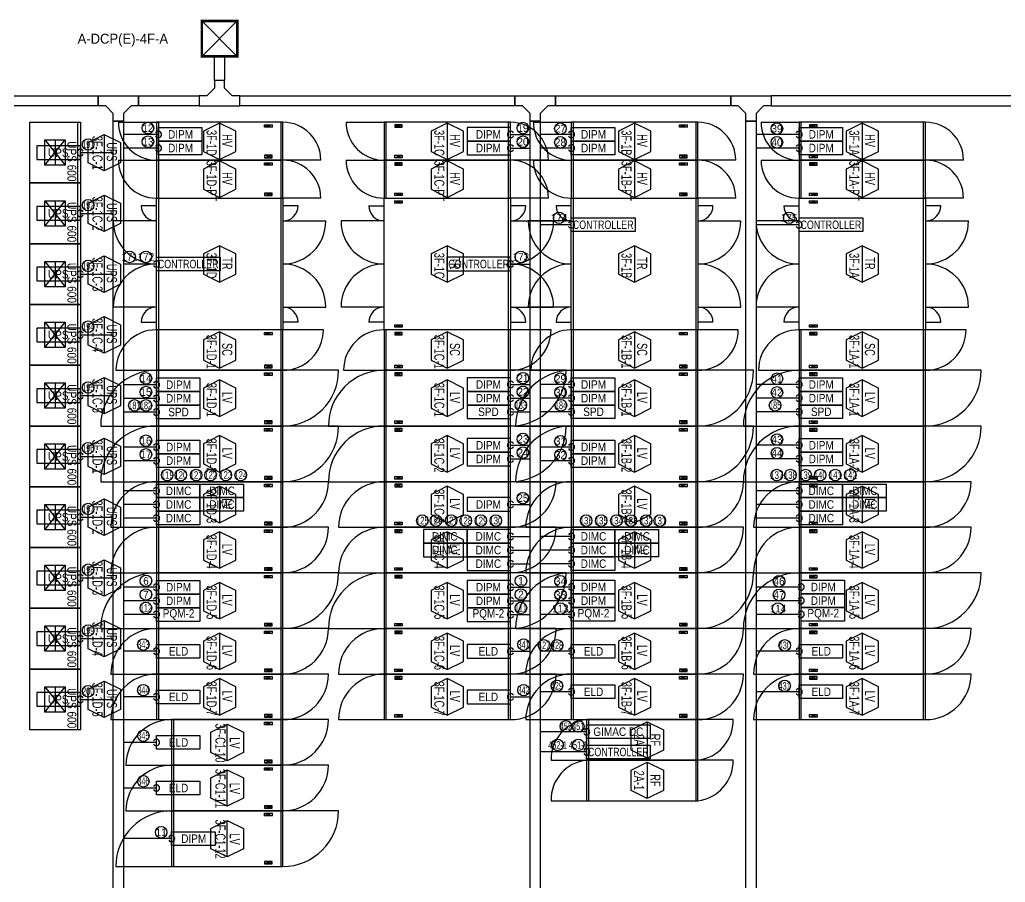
# Model space of a CAD drawing. Header units: millimetres. Extents: x 89450 to 753248, y -530175 to 1209785.
# Drawn here: x 289950 to 309426, y 401538 to 418575 of the extents above; entities that cross this region are included whole.
import ezdxf
from ezdxf.enums import TextEntityAlignment as Align

# ---------------------------------------------------------------- set-up
doc = ezdxf.new("R2010")
doc.units = ezdxf.units.MM
doc.header["$LTSCALE"] = 150
for name, color, linetype in [('------00 Switch Gear', 3, 'Continuous'), ('------00 Switch Gear_Number', 1, 'Continuous'), ('-----29 Indicator', 1, 'Continuous'), ('-----99 EPMS CABLE DUCT', 4, 'Continuous'), ('-----99 EPMS CONDUIT', 4, 'Continuous'), ('-----99 EPMS DEVICE', 3, 'Continuous'), ('-----99 EPMS PNL', 6, 'Continuous')]:
    doc.layers.add(name, color=color, linetype=linetype)
doc.layers.add('NOPLOT', color=191, linetype='Continuous', plot=False)
doc.styles.add('ELEC', font='')
doc.styles.get('ELEC').set_extended_font_data('Dotum')

# ---------------------------------------------------------------- blocks, each defined once
blk = doc.blocks.new('UPS 600kV')
at = {"layer": '------00 Switch Gear', "color": 161}
blk.add_line((800, 850), (-402, 850), dxfattribs=at)
blk.add_lwpolyline([(798, -100), (-402, -100), (-402, 900), (798, 900)], close=True, dxfattribs=at)
at = {"layer": 'NOPLOT', "color": 161}
for p, q in [((-52, 199), (448, 601)), ((448, 199), (-52, 601)), ((-52, 400), (448, 400))]:
    blk.add_line(p, q, dxfattribs=at)
blk.add_lwpolyline([(448, 601), (448, 199), (-52, 199), (-52, 601)], close=True, dxfattribs=at)
at = {"layer": 'NOPLOT', "color": 161, "style": 'ELEC', "width": 0.85}
blk.add_text('UPS 600', height=178.2, dxfattribs=at).set_placement((-26, 731), align=Align.MIDDLE_LEFT)
blk = doc.blocks.new('750X2500')
at = {"layer": '------00 Switch Gear', "color": 161}
for p, q in [((-3250, 750), (-2458, 750)), ((-2460, 750), (-2460, 0)), ((-210, 700), (-360, 650)), ((-360, 700), (-210, 650)), ((-40, 750), (-40, 0)), ((-210, 50), (-360, 100)), ((-360, 50), (-210, 100)), ((750, 0), (-42, 0))]:
    blk.add_line(p, q, dxfattribs=at)
for points in [[(-2500, 750), (-2500, 0), (0, 0), (0, 750)], [(-360, 700), (-210, 700), (-210, 650), (-360, 650)], [(-360, 50), (-210, 50), (-210, 100), (-360, 100)]]:
    blk.add_lwpolyline(points, close=True, dxfattribs=at)
for centre, start, end in [((-2500, 750), 180, 270), ((0, 0), 0, 90)]:
    blk.add_arc(centre, 750, start, end, dxfattribs=at)
blk = doc.blocks.new('800X2500')
at = {"layer": '------00 Switch Gear', "color": 161}
for p, q in [((-2460, 800), (-2460, 0)), ((800, 800), (-42, 800)), ((-40, 800), (-40, 0)), ((-210, 750), (-360, 700)), ((-360, 750), (-210, 700)), ((-3300, 0), (-2458, 0)), ((-210, 50), (-360, 100)), ((-360, 50), (-210, 100))]:
    blk.add_line(p, q, dxfattribs=at)
for points in [[(-2500, 800), (-2500, 0), (0, 0), (0, 800)], [(-360, 750), (-210, 750), (-210, 700), (-360, 700)], [(-360, 50), (-210, 50), (-210, 100), (-360, 100)]]:
    blk.add_lwpolyline(points, close=True, dxfattribs=at)
for centre, start, end in [((-2500, 0), 90, 180), ((0, 800), 270, 0)]:
    blk.add_arc(centre, 800, start, end, dxfattribs=at)
blk = doc.blocks.new('1100X2500')
at = {"layer": '------00 Switch Gear', "color": 161}
for p, q in [((-2460, 1100), (-2460, 0)), ((-210, 1050), (-360, 1000)), ((-360, 1050), (-210, 1000)), ((1100, 1100), (-42, 1100)), ((-40, 1100), (-40, 0)), ((-3600, 0), (-2458, 0)), ((-210, 50), (-360, 100)), ((-360, 50), (-210, 100))]:
    blk.add_line(p, q, dxfattribs=at)
at = {"layer": '------00 Switch Gear', "color": 161, "elevation": 0}
for points in [[(-2500, 1100), (-2500, 0), (0, 0), (0, 1100)], [(-360, 1050), (-210, 1050), (-210, 1000), (-360, 1000)], [(-360, 50), (-210, 50), (-210, 100), (-360, 100)]]:
    blk.add_lwpolyline(points, close=True, dxfattribs=at)
at = {"layer": '------00 Switch Gear', "color": 161}
for centre, start, end in [((-2500, 0), 90, 180), ((0, 1100), 270, 0)]:
    blk.add_arc(centre, 1100, start, end, dxfattribs=at)
blk = doc.blocks.new('900X2500')
at = {"layer": '------00 Switch Gear', "color": 161}
for p, q in [((-2460, 900), (-2460, 0)), ((-210, 850), (-360, 800)), ((-360, 850), (-210, 800)), ((900, 900), (-42, 900)), ((-40, 900), (-40, 0)), ((-3400, 0), (-2458, 0)), ((-210, 50), (-360, 100)), ((-360, 50), (-210, 100))]:
    blk.add_line(p, q, dxfattribs=at)
at = {"layer": '------00 Switch Gear', "color": 161, "elevation": 0}
for points in [[(-2500, 900), (-2500, 0), (0, 0), (0, 900)], [(-360, 850), (-210, 850), (-210, 800), (-360, 800)], [(-360, 50), (-210, 50), (-210, 100), (-360, 100)]]:
    blk.add_lwpolyline(points, close=True, dxfattribs=at)
at = {"layer": '------00 Switch Gear', "color": 161}
for centre, start, end in [((-2500, 0), 90, 180), ((0, 900), 270, 0)]:
    blk.add_arc(centre, 900, start, end, dxfattribs=at)
blk = doc.blocks.new('1100x2200')
at = {"layer": '------00 Switch Gear', "color": 161}
for p, q in [((-2160, 0), (-2160, 1100)), ((-1990, 1050), (-1840, 1000)), ((-1840, 1050), (-1990, 1000)), ((1100, 1100), (-42, 1100)), ((-40, 0), (-40, 1100)), ((-3300, 0), (-2158, 0)), ((-1990, 50), (-1840, 100)), ((-1840, 50), (-1990, 100))]:
    blk.add_line(p, q, dxfattribs=at)
at = {"layer": '------00 Switch Gear', "color": 161, "elevation": 0}
for points in [[(0, 0), (0, 1100), (-2200, 1100), (-2200, 0)], [(-1840, 1050), (-1990, 1050), (-1990, 1000), (-1840, 1000)], [(-1840, 50), (-1990, 50), (-1990, 100), (-1840, 100)]]:
    blk.add_lwpolyline(points, close=True, dxfattribs=at)
at = {"layer": '------00 Switch Gear', "color": 161}
for centre, start, end in [((-2200, 0), 90, 180), ((0, 1100), 270, 0)]:
    blk.add_arc(centre, 1100, start, end, dxfattribs=at)
blk = doc.blocks.new('900x2200')
at = {"layer": '------00 Switch Gear', "color": 161}
for p, q in [((-2160, 900), (-2160, 0)), ((-210, 850), (-360, 800)), ((-360, 850), (-210, 800)), ((900, 900), (-42, 900)), ((-40, 900), (-40, 0)), ((-3100, 0), (-2158, 0)), ((-210, 50), (-360, 100)), ((-360, 50), (-210, 100))]:
    blk.add_line(p, q, dxfattribs=at)
for points in [[(-2200, 900), (-2200, 0), (0, 0), (0, 900)], [(-360, 850), (-210, 850), (-210, 800), (-360, 800)], [(-360, 50), (-210, 50), (-210, 100), (-360, 100)]]:
    blk.add_lwpolyline(points, close=True, dxfattribs=at)
for centre, start, end in [((-2200, 0), 90, 180), ((0, 900), 270, 0)]:
    blk.add_arc(centre, 900, start, end, dxfattribs=at)
blk = doc.blocks.new('zw$32E')
for p, q in [((100, 0), (0, 0)), ((0, 0), (0, -400)), ((100, -75), (100, 0)), ((175, -150), (100, -75)), ((250, -150), (175, -150)), ((250, -250), (250, -150)), ((100, -325), (175, -250)), ((175, -250), (250, -250)), ((100, -400), (100, -325)), ((0, -400), (100, -400))]:
    blk.add_line(p, q)

msp = doc.modelspace()

# ---------------------------------------------------------------- linework, layer by layer
at = {"layer": '------00 Switch Gear', "color": 161}
for p, q in [((292690, 415050), (292690, 412450)), ((295110, 415050), (295110, 412450)), ((299610, 412450), (299610, 415050)), ((300890, 415050), (300890, 412450)), ((303310, 415050), (303310, 412450)), ((307810, 412450), (307810, 415050)), ((292650, 414900), (292350, 414900)), ((295450, 414900), (295150, 414900)), ((296850, 414900), (297150, 414900)), ((297510, 414950), (297360, 415000)), ((297510, 415000), (297360, 414950)), ((299950, 414900), (299650, 414900)), ((300850, 414900), (300550, 414900)), ((303650, 414900), (303350, 414900)), ((305050, 414900), (305350, 414900)), ((305710, 414950), (305560, 415000)), ((305710, 415000), (305560, 414950)), ((308150, 414900), (307850, 414900)), ((292650, 414600), (291800, 414600)), ((295150, 414600), (296000, 414600)), ((297150, 414600), (296300, 414600)), ((299650, 414600), (300500, 414600)), ((300850, 414600), (300000, 414600)), ((303350, 414600), (304200, 414600)), ((305350, 414600), (304500, 414600)), ((307850, 414600), (308700, 414600)), ((292650, 412900), (291800, 412900)), ((295150, 412900), (296000, 412900)), ((297150, 412900), (296300, 412900)), ((299650, 412900), (300500, 412900)), ((300850, 412900), (300000, 412900)), ((303350, 412900), (304200, 412900)), ((305350, 412900), (304500, 412900)), ((307850, 412900), (308700, 412900)), ((292350, 412600), (292650, 412600)), ((295450, 412600), (295150, 412600)), ((297150, 412600), (296850, 412600)), ((297510, 412500), (297360, 412550)), ((297510, 412550), (297360, 412500)), ((299650, 412600), (299950, 412600)), ((300550, 412600), (300850, 412600)), ((303650, 412600), (303350, 412600)), ((305350, 412600), (305050, 412600)), ((305710, 412500), (305560, 412550)), ((305710, 412550), (305560, 412500)), ((307850, 412600), (308150, 412600)), ((301190, 404750), (301190, 403950)), ((303308, 404750), (303308, 403950)), ((301190, 403950), (301190, 403150)), ((303308, 403950), (303308, 403150))]:
    msp.add_line(p, q, dxfattribs=at)
for points in [[(295150, 415050), (295150, 412450), (292650, 412450), (292650, 415050)], [(297150, 412450), (297150, 415050), (299650, 415050), (299650, 412450)], [(303350, 415050), (303350, 412450), (300850, 412450), (300850, 415050)], [(305350, 412450), (305350, 415050), (307850, 415050), (307850, 412450)], [(297360, 414950), (297360, 415000), (297510, 415000), (297510, 414950)], [(305560, 414950), (305560, 415000), (305710, 415000), (305710, 414950)], [(297360, 412500), (297360, 412550), (297510, 412550), (297510, 412500)], [(305560, 412500), (305560, 412550), (305710, 412550), (305710, 412500)]]:
    msp.add_lwpolyline(points, close=True, dxfattribs=at)
for points in [[(301150, 404750, 0.385743), (300450, 403950), (301150, 403950)], [(303350, 403950, 0.385743), (304050, 404750), (303350, 404750)], [(301150, 403950, 0.385743), (300450, 403150), (301150, 403150)], [(303350, 403150, 0.385743), (304050, 403950), (303350, 403950)]]:
    msp.add_lwpolyline(points, format="xyb", dxfattribs=at)
at = {"layer": '------00 Switch Gear', "color": 161, "elevation": 0}
for points in [[(301150, 404750), (301150, 403950), (303350, 403950), (303350, 404750)], [(301150, 403950), (301150, 403150), (303350, 403150), (303350, 403950)]]:
    msp.add_lwpolyline(points, close=True, dxfattribs=at)
at = {"layer": '------00 Switch Gear', "color": 161}
for centre, radius, start, end in [((292650, 414900), 300, 180, 270), ((295150, 414900), 300, 270, 0), ((297150, 414900), 300, 180, 270), ((299650, 414900), 300, 270, 0), ((300850, 414900), 300, 180, 270), ((303350, 414900), 300, 270, 0), ((305350, 414900), 300, 180, 270), ((307850, 414900), 300, 270, 0), ((292650, 414600), 850, 180, 270), ((295150, 414600), 850, 270, 0), ((297150, 414600), 850, 180, 270), ((299650, 414600), 850, 270, 0), ((300850, 414600), 850, 180, 270), ((303350, 414600), 850, 270, 0), ((305350, 414600), 850, 180, 270), ((307850, 414600), 850, 270, 0), ((292650, 412900), 850, 90, 180), ((295150, 412900), 850, 0, 90), ((297150, 412900), 850, 90, 180), ((299650, 412900), 850, 0, 90), ((300850, 412900), 850, 90, 180), ((303350, 412900), 850, 0, 90), ((305350, 412900), 850, 90, 180), ((307850, 412900), 850, 0, 90), ((292650, 412600), 300, 90, 180), ((295150, 412600), 300, 0, 90), ((297150, 412600), 300, 90, 180), ((299650, 412600), 300, 0, 90), ((300850, 412600), 300, 90, 180), ((303350, 412600), 300, 0, 90), ((305350, 412600), 300, 90, 180), ((307850, 412600), 300, 0, 90)]:
    msp.add_arc(centre, radius, start, end, dxfattribs=at)
at = {"layer": '------00 Switch Gear_Number', "color": 1}
for points in [[(293900, 416535), (293900, 415815), (294220, 415975), (294220, 416375), (293900, 416535), (293580, 416375), (293580, 415975), (293900, 415815)], [(298400, 416535), (298400, 415815), (298720, 415975), (298720, 416375), (298400, 416535), (298080, 416375), (298080, 415975), (298400, 415815)], [(302100, 416535), (302100, 415815), (302420, 415975), (302420, 416375), (302100, 416535), (301780, 416375), (301780, 415975), (302100, 415815)], [(306600, 416535), (306600, 415815), (306920, 415975), (306920, 416375), (306600, 416535), (306280, 416375), (306280, 415975), (306600, 415815)], [(293900, 415785), (293900, 415065), (294220, 415225), (294220, 415625), (293900, 415785), (293580, 415625), (293580, 415225), (293900, 415065)], [(298400, 415785), (298400, 415065), (298720, 415225), (298720, 415625), (298400, 415785), (298080, 415625), (298080, 415225), (298400, 415065)], [(302100, 415785), (302100, 415065), (302420, 415225), (302420, 415625), (302100, 415785), (301780, 415625), (301780, 415225), (302100, 415065)], [(306600, 415785), (306600, 415065), (306920, 415225), (306920, 415625), (306600, 415785), (306280, 415625), (306280, 415225), (306600, 415065)], [(293900, 414110), (293900, 413390), (294220, 413550), (294220, 413950), (293900, 414110), (293580, 413950), (293580, 413550), (293900, 413390)], [(298400, 414110), (298400, 413390), (298720, 413550), (298720, 413950), (298400, 414110), (298080, 413950), (298080, 413550), (298400, 413390)], [(302100, 414110), (302100, 413390), (302420, 413550), (302420, 413950), (302100, 414110), (301780, 413950), (301780, 413550), (302100, 413390)], [(306600, 414110), (306600, 413390), (306920, 413550), (306920, 413950), (306600, 414110), (306280, 413950), (306280, 413550), (306600, 413390)], [(293900, 412410), (293900, 411690), (294220, 411850), (294220, 412250), (293900, 412410), (293580, 412250), (293580, 411850), (293900, 411690)], [(298400, 412410), (298400, 411690), (298720, 411850), (298720, 412250), (298400, 412410), (298080, 412250), (298080, 411850), (298400, 411690)], [(302100, 412410), (302100, 411690), (302420, 411850), (302420, 412250), (302100, 412410), (301780, 412250), (301780, 411850), (302100, 411690)], [(306600, 412410), (306600, 411690), (306920, 411850), (306920, 412250), (306600, 412410), (306280, 412250), (306280, 411850), (306600, 411690)], [(293900, 411460), (293900, 410740), (294220, 410900), (294220, 411300), (293900, 411460), (293580, 411300), (293580, 410900), (293900, 410740)], [(298400, 411460), (298400, 410740), (298720, 410900), (298720, 411300), (298400, 411460), (298080, 411300), (298080, 410900), (298400, 410740)], [(302100, 411460), (302100, 410740), (302420, 410900), (302420, 411300), (302100, 411460), (301780, 411300), (301780, 410900), (302100, 410740)], [(306600, 411460), (306600, 410740), (306920, 410900), (306920, 411300), (306600, 411460), (306280, 411300), (306280, 410900), (306600, 410740)], [(293900, 410360), (293900, 409640), (294220, 409800), (294220, 410200), (293900, 410360), (293580, 410200), (293580, 409800), (293900, 409640)], [(298400, 410360), (298400, 409640), (298720, 409800), (298720, 410200), (298400, 410360), (298080, 410200), (298080, 409800), (298400, 409640)], [(302100, 410360), (302100, 409640), (302420, 409800), (302420, 410200), (302100, 410360), (301780, 410200), (301780, 409800), (302100, 409640)], [(306600, 410360), (306600, 409640), (306920, 409800), (306920, 410200), (306600, 410360), (306280, 410200), (306280, 409800), (306600, 409640)], [(293900, 409360), (293900, 408640), (294220, 408800), (294220, 409200), (293900, 409360), (293580, 409200), (293580, 408800), (293900, 408640)], [(298400, 409360), (298400, 408640), (298720, 408800), (298720, 409200), (298400, 409360), (298080, 409200), (298080, 408800), (298400, 408640)], [(302100, 409360), (302100, 408640), (302420, 408800), (302420, 409200), (302100, 409360), (301780, 409200), (301780, 408800), (302100, 408640)], [(306600, 409360), (306600, 408640), (306920, 408800), (306920, 409200), (306600, 409360), (306280, 409200), (306280, 408800), (306600, 408640)], [(293900, 408460), (293900, 407740), (294220, 407900), (294220, 408300), (293900, 408460), (293580, 408300), (293580, 407900), (293900, 407740)], [(298400, 408460), (298400, 407740), (298720, 407900), (298720, 408300), (298400, 408460), (298080, 408300), (298080, 407900), (298400, 407740)], [(302100, 408460), (302100, 407740), (302420, 407900), (302420, 408300), (302100, 408460), (301780, 408300), (301780, 407900), (302100, 407740)], [(306600, 408460), (306600, 407740), (306920, 407900), (306920, 408300), (306600, 408460), (306280, 408300), (306280, 407900), (306600, 407740)], [(293900, 407460), (293900, 406740), (294220, 406900), (294220, 407300), (293900, 407460), (293580, 407300), (293580, 406900), (293900, 406740)], [(298400, 407460), (298400, 406740), (298720, 406900), (298720, 407300), (298400, 407460), (298080, 407300), (298080, 406900), (298400, 406740)], [(302100, 407460), (302100, 406740), (302420, 406900), (302420, 407300), (302100, 407460), (301780, 407300), (301780, 406900), (302100, 406740)], [(306600, 407460), (306600, 406740), (306920, 406900), (306920, 407300), (306600, 407460), (306280, 407300), (306280, 406900), (306600, 406740)], [(293900, 406460), (293900, 405740), (294220, 405900), (294220, 406300), (293900, 406460), (293580, 406300), (293580, 405900), (293900, 405740)], [(298400, 406460), (298400, 405740), (298720, 405900), (298720, 406300), (298400, 406460), (298080, 406300), (298080, 405900), (298400, 405740)], [(302100, 406460), (302100, 405740), (302420, 405900), (302420, 406300), (302100, 406460), (301780, 406300), (301780, 405900), (302100, 405740)], [(306600, 406460), (306600, 405740), (306920, 405900), (306920, 406300), (306600, 406460), (306280, 406300), (306280, 405900), (306600, 405740)], [(293900, 405560), (293900, 404840), (294220, 405000), (294220, 405400), (293900, 405560), (293580, 405400), (293580, 405000), (293900, 404840)], [(298400, 405560), (298400, 404840), (298720, 405000), (298720, 405400), (298400, 405560), (298080, 405400), (298080, 405000), (298400, 404840)], [(302100, 405560), (302100, 404840), (302420, 405000), (302420, 405400), (302100, 405560), (301780, 405400), (301780, 405000), (302100, 404840)], [(306600, 405560), (306600, 404840), (306920, 405000), (306920, 405400), (306600, 405560), (306280, 405400), (306280, 405000), (306600, 404840)]]:
    msp.add_lwpolyline(points, dxfattribs=at)
at = {"layer": '------00 Switch Gear_Number', "color": 1, "elevation": 0}
for points in [[(291620, 416310), (291620, 415590), (291300, 415750), (291300, 416150), (291620, 416310), (291940, 416150), (291940, 415750), (291620, 415590)], [(291620, 415110), (291620, 414390), (291300, 414550), (291300, 414950), (291620, 415110), (291940, 414950), (291940, 414550), (291620, 414390)], [(291620, 413910), (291620, 413190), (291300, 413350), (291300, 413750), (291620, 413910), (291940, 413750), (291940, 413350), (291620, 413190)], [(291620, 412710), (291620, 411990), (291300, 412150), (291300, 412550), (291620, 412710), (291940, 412550), (291940, 412150), (291620, 411990)], [(291620, 411510), (291620, 410790), (291300, 410950), (291300, 411350), (291620, 411510), (291940, 411350), (291940, 410950), (291620, 410790)], [(291620, 410310), (291620, 409590), (291300, 409750), (291300, 410150), (291620, 410310), (291940, 410150), (291940, 409750), (291620, 409590)], [(291620, 409110), (291620, 408390), (291300, 408550), (291300, 408950), (291620, 409110), (291940, 408950), (291940, 408550), (291620, 408390)], [(291620, 407910), (291620, 407190), (291300, 407350), (291300, 407750), (291620, 407910), (291940, 407750), (291940, 407350), (291620, 407190)], [(291620, 406710), (291620, 405990), (291300, 406150), (291300, 406550), (291620, 406710), (291940, 406550), (291940, 406150), (291620, 405990)], [(291620, 405510), (291620, 404790), (291300, 404950), (291300, 405350), (291620, 405510), (291940, 405350), (291940, 404950), (291620, 404790)], [(302350, 404710), (302350, 403990), (302030, 404150), (302030, 404550), (302350, 404710), (302670, 404550), (302670, 404150), (302350, 403990)], [(302350, 403910), (302350, 403190), (302030, 403350), (302030, 403750), (302350, 403910), (302670, 403750), (302670, 403350), (302350, 403190)]]:
    msp.add_lwpolyline(points, dxfattribs=at)
at = {"layer": '------00 Switch Gear_Number', "elevation": 0}
for points in [[(294050, 403940), (294050, 404660), (294370, 404500), (294370, 404100), (294050, 403940), (293730, 404100), (293730, 404500), (294050, 404660)], [(294050, 403040), (294050, 403760), (294370, 403600), (294370, 403200), (294050, 403040), (293730, 403200), (293730, 403600), (294050, 403760)], [(294050, 402040), (294050, 402760), (294370, 402600), (294370, 402200), (294050, 402040), (293730, 402200), (293730, 402600), (294050, 402760)]]:
    msp.add_lwpolyline(points, dxfattribs=at)
at = {"layer": '-----29 Indicator'}
for centre in [(292484, 416435, 0), (299894, 416435, 0), (300635, 416424, 0), (304914, 416424, 0), (291303, 416111, 0), (292484, 416165, 0), (299894, 416165, 0), (300635, 416154, 0), (304914, 416154, 0), (291303, 414911, 0), (300610, 414663, 0), (305156, 414663, 0), (292122, 413889, 0), (292444, 413889, 0), (299853, 413889, 0), (291303, 413711, 0), (291303, 412511, 0), (292445, 411491, 0), (299894, 411495, 0), (300636, 411484, 0), (304915, 411484, 0), (291303, 411311, 0), (299894, 411225, 0), (292445, 411221, 0), (300636, 411214, 0), (304915, 411214, 0), (292217, 410957, 0), (292445, 410957, 0), (299853, 410961, 0), (300646, 410959, 0), (304877, 410959, 0), (292445, 410260, 0), (299894, 410295, 0), (300635, 410249, 0), (304915, 410284, 0), (291303, 410111, 0), (292445, 409990, 0), (299894, 410025, 0), (300636, 409979, 0), (304915, 410014, 0), (292865, 409582, 0), (293133, 409582, 0), (293436, 409582, 0), (293722, 409582, 0), (294021, 409582, 0), (294318, 409582, 0), (304910, 409581, 0), (305179, 409581, 0), (305481, 409581, 0), (305768, 409581, 0), (306067, 409581, 0), (306363, 409581, 0), (299893, 409125, 0), (291303, 408911, 0), (297906, 408682, 0), (298175, 408682, 0), (298477, 408682, 0), (298763, 408682, 0), (299063, 408682, 0), (299359, 408682, 0), (301145, 408681, 0), (301441, 408681, 0), (301741, 408681, 0), (302027, 408681, 0), (302329, 408681, 0), (302598, 408681, 0), (291303, 407711, 0), (292445, 407491, 0), (299855, 407491, 0), (300636, 407484, 0), (304955, 407484, 0), (292445, 407221, 0), (299855, 407221, 0), (300636, 407214, 0), (304955, 407214, 0), (292445, 406957, 0), (299855, 406957, 0), (300636, 406944, 0), (304936, 406944, 0), (291303, 406511, 0), (292393, 406233, 0), (299907, 406233, 0), (300312, 406218, 0), (300568, 406218, 0), (305068, 406218, 0), (300566, 405418, 0), (305066, 405418, 0), (291303, 405311, 0), (292393, 405333, 0), (299907, 405333, 0), (300744, 404618, 0), (300988, 404618, 0), (292393, 404433, 0), (300579, 404250, 0), (300988, 404250, 0), (292393, 403533, 0), (292745, 402525, 0)]:
    msp.add_circle(centre, 114, dxfattribs=at)
at = {"layer": '-----99 EPMS CABLE DUCT', "elevation": 0}
for points in [[(293799, 417850), (293999, 417850), (293999, 417372), (293799, 417372)], [(286925, 417072), (291500, 417072), (291500, 416872), (286925, 416872)], [(294299, 417072), (299735, 417072), (299735, 416872), (294299, 416872)], [(300535, 417072), (304000, 417072), (304000, 416872), (300535, 416872)], [(314100, 417072), (304800, 417072), (304800, 416872), (314100, 416872)], [(291800, 416572), (292000, 416572), (292000, 400152), (291800, 400152)], [(300035, 416572), (300235, 416572), (300235, 400152), (300035, 400152)], [(304300, 416572), (304500, 416572), (304500, 400152), (304300, 400152)]]:
    msp.add_lwpolyline(points, close=True, dxfattribs=at)
at = {"layer": '-----99 EPMS CABLE DUCT'}
msp.add_lwpolyline([(292300, 417072), (293499, 417072), (293499, 416872), (292300, 416872)], close=True, dxfattribs=at)
at = {"layer": '-----99 EPMS CONDUIT'}
for p, q in [((292690, 416310), (292000, 416310)), ((299650, 416310), (300035, 416310)), ((300850, 416310), (300235, 416310)), ((305350, 416310), (304500, 416310)), ((292690, 416040), (292000, 416040)), ((299650, 416040), (300035, 416040)), ((300850, 416040), (300235, 416040)), ((305350, 416040), (304500, 416040)), ((291150, 415950), (291800, 415950)), ((291150, 414750), (291800, 414750)), ((300850, 414525), (300235, 414525, 0)), ((305350, 414525), (304500, 414525, 0)), ((292650, 413750), (292000, 413750, 0)), ((299650, 413750), (300035, 413750, 0)), ((291150, 413550), (291800, 413550)), ((291150, 412350), (291800, 412350)), ((292650, 411366), (292001, 411366)), ((299651, 411370), (300035, 411370)), ((300850, 411370), (300236, 411370)), ((305350, 411370), (304500, 411370)), ((291150, 411150), (291800, 411150)), ((292650, 411096), (292001, 411096)), ((299651, 411100), (300035, 411100)), ((300850, 411100), (300236, 411100)), ((305350, 411100), (304500, 411100)), ((292650, 410826), (292001, 410826)), ((299651, 410830), (300035, 410830)), ((300850, 410830), (300236, 410830)), ((305350, 410830), (304500, 410830)), ((299651, 410170), (300035, 410170)), ((305350, 410170), (304500, 410170)), ((292650, 410135), (292000, 410135)), ((300850, 410135), (300236, 410135)), ((291150, 409950), (291800, 409950)), ((292650, 409865), (292000, 409865)), ((299651, 409900), (300035, 409900)), ((300850, 409865), (300236, 409865)), ((305350, 409900), (304500, 409900)), ((292650, 409270), (292000, 409270)), ((305350, 409270), (304500, 409270)), ((292650, 409000), (292000, 409000)), ((299650, 409000), (300035, 409000)), ((305350, 409000), (304500, 409000)), ((291150, 408750), (291800, 408750)), ((292650, 408730), (292000, 408730)), ((305350, 408730), (304500, 408730)), ((299650, 408370), (300035, 408370)), ((300850, 408370), (300236, 408370)), ((299650, 408100), (300035, 408100)), ((300850, 408100), (300236, 408100)), ((299650, 407830), (300035, 407830)), ((300850, 407830), (300236, 407830)), ((291150, 407550), (291800, 407550)), ((292650, 407366), (292001, 407366)), ((299650, 407366), (300035, 407366)), ((300850, 407370), (300236, 407370)), ((305390, 407370), (304500, 407370)), ((292650, 407096), (292001, 407096)), ((299650, 407096), (300035, 407096)), ((300850, 407100), (300236, 407100)), ((305390, 407100), (304500, 407100)), ((292650, 406826), (292001, 406826)), ((299650, 406826), (300035, 406826)), ((300850, 406830), (300236, 406830)), ((305390, 406830), (304500, 406830)), ((291150, 406350), (291800, 406350)), ((292650, 406100), (292000, 406100)), ((299650, 406100), (300035, 406100)), ((300850, 406100), (300237, 406100)), ((305350, 406100), (304500, 406100)), ((300850, 405300), (300237, 405300)), ((305350, 405300), (304500, 405300)), ((291150, 405150), (291800, 405150)), ((292650, 405200), (292000, 405200)), ((299650, 405200), (300035, 405200)), ((301150, 404511), (300235, 404511, 0)), ((292650, 404300), (292000, 404300)), ((301150, 404112), (300235, 404112, 0)), ((292650, 403400), (292000, 403400)), ((292950, 402400), (292000, 402400))]:
    msp.add_line(p, q, dxfattribs=at)
for centre, start, end in [((292690, 416310), 210, 150), ((299650, 416310), 30, 330), ((300850, 416310), 210, 150), ((305350, 416310), 210, 150), ((291150, 415950), 30, 330), ((292690, 416040), 210, 150), ((299650, 416040), 30, 330), ((300850, 416040), 210, 150), ((305350, 416040), 210, 150), ((291150, 414750), 30, 330), ((300850, 414525), 210, 150), ((305350, 414525), 210, 150), ((292650, 413750), 210, 150), ((299650, 413750), 30, 330), ((291150, 413550), 30, 330), ((291150, 412350), 30, 330), ((292650, 411366), 210, 150), ((299651, 411370), 30, 330), ((300850, 411370), 210, 150), ((305350, 411370), 210, 150), ((291150, 411150), 30, 330), ((292650, 411096), 210, 150), ((299651, 411100), 30, 330), ((300850, 411100), 210, 150), ((305350, 411100), 210, 150), ((292650, 410826), 210, 150), ((299651, 410830), 30, 330), ((300850, 410830), 210, 150), ((305350, 410830), 210, 150), ((292650, 410135), 210, 150), ((299651, 410170), 30, 330), ((300850, 410135), 210, 150), ((305350, 410170), 210, 150), ((291150, 409950), 30, 330), ((292650, 409865), 210, 150), ((299651, 409900), 30, 330), ((300850, 409865), 210, 150), ((305350, 409900), 210, 150), ((292650, 409270), 210, 150), ((305350, 409270), 210, 150), ((292650, 409000), 210, 150), ((299650, 409000), 30, 330), ((305350, 409000), 210, 150), ((291150, 408750), 30, 330), ((292650, 408730), 210, 150), ((305350, 408730), 210, 150), ((299650, 408370), 30, 330), ((300850, 408370), 210, 150), ((299650, 408100), 30, 330), ((300850, 408100), 210, 150), ((299650, 407830), 30, 330), ((300850, 407830), 210, 150), ((291150, 407550), 30, 330), ((292650, 407366), 210, 150), ((299650, 407366), 30, 330), ((300850, 407370), 210, 150), ((305390, 407370), 210, 150), ((292650, 407096), 210, 150), ((299650, 407096), 30, 330), ((300850, 407100), 210, 150), ((305390, 407100), 210, 150), ((292650, 406826), 210, 150), ((299650, 406826), 30, 330), ((300850, 406830), 210, 150), ((305390, 406830), 210, 150), ((291150, 406350), 30, 330), ((292650, 406100), 210, 150), ((299650, 406100), 30, 330), ((300850, 406100), 210, 150), ((305350, 406100), 210, 150), ((300850, 405300), 210, 150), ((305350, 405300), 210, 150), ((291150, 405150), 30, 330), ((292650, 405200), 210, 150), ((299650, 405200), 30, 330), ((301150, 404511), 210, 150), ((292650, 404300), 210, 150), ((301150, 404112), 210, 150), ((292650, 403400), 210, 150), ((292950, 402400), 210, 150)]:
    msp.add_arc(centre, 63.8, start, end, dxfattribs=at)
at = {"layer": '-----99 EPMS DEVICE'}
for points in [[(292690, 416445), (293550, 416445), (293550, 416175), (292690, 416175)], [(299650, 416445), (298790, 416445), (298790, 416175), (299650, 416175)], [(300850, 416445), (301710, 416445), (301710, 416175), (300850, 416175)], [(305350, 416445), (306210, 416445), (306210, 416175), (305350, 416175)], [(292690, 416175), (293550, 416175), (293550, 415905), (292690, 415905)], [(299650, 416175), (298790, 416175), (298790, 415905), (299650, 415905)], [(300850, 416175), (301710, 416175), (301710, 415905), (300850, 415905)], [(305350, 416175), (306210, 416175), (306210, 415905), (305350, 415905)], [(300850, 414660), (302110, 414660), (302110, 414390), (300850, 414390)], [(305350, 414660), (306610, 414660), (306610, 414390), (305350, 414390)], [(292650, 411501), (293510, 411501), (293510, 411231), (292650, 411231)], [(300850, 411504), (301710, 411504), (301710, 411235), (300850, 411235)], [(305350, 411504), (306210, 411504), (306210, 411235), (305350, 411235)], [(292650, 411231), (293510, 411231), (293510, 410961), (292650, 410961)], [(300850, 411235), (301710, 411235), (301710, 410965), (300850, 410965)], [(305350, 411235), (306210, 411235), (306210, 410965), (305350, 410965)], [(292650, 410961), (293510, 410961), (293510, 410692), (292650, 410692)], [(300850, 410965), (301710, 410965), (301710, 410696), (300850, 410696)], [(305350, 410965), (306210, 410965), (306210, 410696), (305350, 410696)], [(292650, 410270), (293510, 410270), (293510, 410000), (292650, 410000)], [(300850, 410270), (301710, 410270), (301710, 410000), (300850, 410000)], [(305350, 410304), (306210, 410304), (306210, 410035), (305350, 410035)], [(292650, 410000), (293510, 410000), (293510, 409730), (292650, 409730)], [(300850, 410000), (301710, 410000), (301710, 409730), (300850, 409730)], [(305350, 410035), (306210, 410035), (306210, 409765), (305350, 409765)], [(292650, 409404), (293510, 409404), (293510, 409135), (292650, 409135)], [(293510, 409404), (294370, 409404), (294370, 409135), (293510, 409135)], [(305350, 409404), (306210, 409404), (306210, 409135), (305350, 409135)], [(306210, 409404), (307070, 409404), (307070, 409135), (306210, 409135)], [(292650, 409135), (293510, 409135), (293510, 408865), (292650, 408865)], [(293510, 409135), (294370, 409135), (294370, 408865), (293510, 408865)], [(299650, 409135), (298790, 409135), (298790, 408865), (299650, 408865)], [(305350, 409135), (306210, 409135), (306210, 408865), (305350, 408865)], [(306210, 409135), (307070, 409135), (307070, 408865), (306210, 408865)], [(292650, 408865), (293510, 408865), (293510, 408596), (292650, 408596)], [(305350, 408865), (306210, 408865), (306210, 408596), (305350, 408596)], [(298790, 408504), (297930, 408504), (297930, 408235), (298790, 408235)], [(299650, 408504), (298790, 408504), (298790, 408235), (299650, 408235)], [(300850, 408504), (301710, 408504), (301710, 408235), (300850, 408235)], [(301710, 408504), (302570, 408504), (302570, 408235), (301710, 408235)], [(298790, 408235), (297930, 408235), (297930, 407965), (298790, 407965)], [(299650, 408235), (298790, 408235), (298790, 407965), (299650, 407965)], [(300850, 408235), (301710, 408235), (301710, 407965), (300850, 407965)], [(301710, 408235), (302570, 408235), (302570, 407965), (301710, 407965)], [(299650, 407965), (298790, 407965), (298790, 407696), (299650, 407696)], [(300850, 407965), (301710, 407965), (301710, 407696), (300850, 407696)], [(292650, 407501), (293510, 407501), (293510, 407231), (292650, 407231)], [(299650, 407501), (298790, 407501), (298790, 407231), (299650, 407231)], [(300850, 407504), (301710, 407504), (301710, 407235), (300850, 407235)], [(292650, 407231), (293510, 407231), (293510, 406961), (292650, 406961)], [(299650, 407231), (298790, 407231), (298790, 406961), (299650, 406961)], [(300850, 407235), (301710, 407235), (301710, 406965), (300850, 406965)], [(292650, 406961), (293510, 406961), (293510, 406692), (292650, 406692)], [(299650, 406961), (298790, 406961), (298790, 406692), (299650, 406692)], [(300850, 406965), (301710, 406965), (301710, 406696), (300850, 406696)]]:
    msp.add_lwpolyline(points, close=True, dxfattribs=at)
at = {"layer": '-----99 EPMS DEVICE', "elevation": 0}
for points in [[(291150, 416085), (290290, 416085), (290290, 415815), (291150, 415815)], [(291150, 414885), (290290, 414885), (290290, 414615), (291150, 414615)], [(292650, 413885), (293910, 413885), (293910, 413615), (292650, 413615)], [(299650, 413885), (298390, 413885), (298390, 413615), (299650, 413615)], [(291150, 413685), (290290, 413685), (290290, 413415), (291150, 413415)], [(291150, 412485), (290290, 412485), (290290, 412215), (291150, 412215)], [(299651, 411504), (298791, 411504), (298791, 411235), (299651, 411235)], [(291150, 411285), (290290, 411285), (290290, 411015), (291150, 411015)], [(299651, 411235), (298791, 411235), (298791, 410965), (299651, 410965)], [(299651, 410965), (298791, 410965), (298791, 410696), (299651, 410696)], [(299651, 410304), (298791, 410304), (298791, 410035), (299651, 410035)], [(291150, 410085), (290290, 410085), (290290, 409815), (291150, 409815)], [(299651, 410035), (298791, 410035), (298791, 409765), (299651, 409765)], [(291150, 408885), (290290, 408885), (290290, 408615), (291150, 408615)], [(291150, 407685), (290290, 407685), (290290, 407415), (291150, 407415)], [(305390, 407504), (306250, 407504), (306250, 407235), (305390, 407235)], [(305390, 407235), (306250, 407235), (306250, 406965), (305390, 406965)], [(305390, 406965), (306250, 406965), (306250, 406696), (305390, 406696)], [(291150, 406485), (290290, 406485), (290290, 406215), (291150, 406215)], [(291150, 405285), (290290, 405285), (290290, 405015), (291150, 405015)], [(301150, 404247), (302410, 404247), (302410, 403977), (301150, 403977)], [(292950, 402535), (293810, 402535), (293810, 402265), (292950, 402265)]]:
    msp.add_lwpolyline(points, close=True, dxfattribs=at)
at = {"layer": '-----99 EPMS DEVICE', "color": 2}
for points in [[(292650, 406235), (293510, 406235), (293510, 405965), (292650, 405965)], [(299650, 406235), (298790, 406235), (298790, 405965), (299650, 405965)], [(300850, 406235), (301710, 406235), (301710, 405965), (300850, 405965)], [(305350, 406235), (306210, 406235), (306210, 405965), (305350, 405965)], [(292650, 405335), (293510, 405335), (293510, 405065), (292650, 405065)], [(299650, 405335), (298790, 405335), (298790, 405065), (299650, 405065)], [(300850, 405435), (301710, 405435), (301710, 405165), (300850, 405165)], [(305350, 405435), (306210, 405435), (306210, 405165), (305350, 405165)]]:
    msp.add_lwpolyline(points, close=True, dxfattribs=at)
at = {"layer": '-----99 EPMS DEVICE', "color": 2, "elevation": 0}
for points in [[(301150, 404647), (302410, 404647), (302410, 404377), (301150, 404377)], [(292650, 404435), (293510, 404435), (293510, 404165), (292650, 404165)], [(292650, 403535), (293510, 403535), (293510, 403265), (292650, 403265)]]:
    msp.add_lwpolyline(points, close=True, dxfattribs=at)
at = {"layer": '-----99 EPMS PNL'}
for p, q in [((293549, 418550), (294249, 417850)), ((293549, 417850), (294249, 418550))]:
    msp.add_line(p, q, dxfattribs=at)
at = {"layer": '-----99 EPMS PNL', "elevation": 0}
for points, const_width in [([(293549, 418550), (294249, 418550), (294249, 417850), (293549, 417850)], 50), ([(290903, 418019), (290903, 418380), (293074, 418380), (293074, 418019)], 1)]:
    msp.add_lwpolyline(points, close=True, dxfattribs=dict(at, const_width=const_width))

# ---------------------------------------------------------------- block references
at = {"layer": '------00 Switch Gear', "color": 161}
for name, p, rotation in [('UPS 600kV', (290250, 416148), 270), ('750X2500', (297150, 416550), 180), ('750X2500', (305350, 416550), 180), ('750X2500', (297150, 415800), 180), ('750X2500', (305350, 415800), 180), ('UPS 600kV', (290250, 414948), 270), ('UPS 600kV', (290250, 413748), 270), ('UPS 600kV', (290250, 412548), 270), ('800X2500', (297150, 412450), 180), ('800X2500', (305350, 412450), 180), ('UPS 600kV', (290250, 411348), 270), ('1100X2500', (297150, 411650), 180), ('1100X2500', (305350, 411650), 180), ('UPS 600kV', (290250, 410148), 270), ('1100X2500', (297150, 410550), 180), ('1100X2500', (305350, 410550), 180), ('900X2500', (297150, 409450), 180), ('900X2500', (305350, 409450), 180), ('UPS 600kV', (290250, 408948), 270), ('900X2500', (297150, 408550), 180), ('900X2500', (305350, 408550), 180), ('UPS 600kV', (290250, 407748), 270), ('1100X2500', (297150, 407650), 180), ('1100X2500', (305350, 407650), 180), ('UPS 600kV', (290250, 406548), 270), ('900X2500', (297150, 406550), 180), ('900X2500', (305350, 406550), 180), ('UPS 600kV', (290250, 405348), 270), ('900X2500', (297150, 405650), 180), ('900X2500', (305350, 405650), 180), ('1100x2200', (292950, 402950), 180)]:
    msp.add_blockref(name, p, dxfattribs=dict(at, rotation=rotation))
for name, p in [('750X2500', (295150, 415800)), ('750X2500', (303350, 415800)), ('750X2500', (295150, 415050)), ('750X2500', (303350, 415050)), ('800X2500', (295150, 411650)), ('800X2500', (303350, 411650)), ('1100X2500', (295150, 410550)), ('1100X2500', (303350, 410550)), ('1100X2500', (295150, 409450)), ('1100X2500', (303350, 409450)), ('900X2500', (295150, 408550)), ('900X2500', (303350, 408550)), ('900X2500', (295150, 407650)), ('900X2500', (303350, 407650)), ('1100X2500', (295150, 406550)), ('1100X2500', (303350, 406550)), ('900X2500', (295150, 405650)), ('900X2500', (303350, 405650)), ('900X2500', (295150, 404750)), ('900X2500', (303350, 404750)), ('900x2200', (295150, 403850)), ('900x2200', (295150, 402950))]:
    msp.add_blockref(name, p, dxfattribs=at)
at = {"layer": '-----99 EPMS CABLE DUCT'}
for p, xscale, yscale, zscale, rotation in [((293499, 416872), 1.999999999999999, 1.999999999999999, 1.999999999999999, 89.99999999999258), ((291500, 417072), -2, 2, 2, 89.99999999999977), ((299735, 417072), -2, 2, 2, 89.99999999999977), ((304000, 417072), -2, 2, 2, 89.99999999999977)]:
    msp.add_blockref('zw$32E', p, dxfattribs=dict(at, xscale=xscale, yscale=yscale, zscale=zscale, rotation=rotation))

# ---------------------------------------------------------------- texts
at = {"layer": '------00 Switch Gear_Number', "color": 0, "style": 'ELEC', "width": 0.7}
for s, p in [('3F-1C-1', (291487, 415945)), ('3F-1D', (293742, 416142)), ('HV', (294051, 416187)), ('3F-1C', (298242, 416142)), ('HV', (298551, 416187)), ('3F-1B', (301942, 416142)), ('HV', (302251, 416187)), ('3F-1A', (306442, 416142)), ('HV', (306751, 416187)), ('UPS', (291771, 415966)), ('3F-1D-PT', (293742, 415392)), ('3F-1C-PT', (298242, 415392)), ('3F-1B-PT', (301942, 415392)), ('3F-1A-PT', (306442, 415392)), ('HV', (294051, 415437)), ('HV', (298551, 415437)), ('HV', (302251, 415437)), ('HV', (306751, 415437)), ('3F-1C-2', (291487, 414745)), ('UPS', (291771, 414766)), ('3F-1C-3', (291487, 413545)), ('3F-1D', (293742, 413717)), ('TR', (294051, 413762)), ('3F-1C', (298242, 413717)), ('TR', (298551, 413762)), ('3F-1B', (301942, 413717)), ('TR', (302251, 413762)), ('3F-1A', (306442, 413717)), ('TR', (306751, 413762)), ('UPS', (291771, 413566)), ('3F-1C-4', (291487, 412345)), ('UPS', (291771, 412366)), ('3F-1D-1', (293742, 412017)), ('3F-1C-1', (298242, 412017)), ('3F-1B-1', (301942, 412017)), ('3F-1A-1', (306442, 412017)), ('SC', (294051, 412062)), ('SC', (298551, 412062)), ('SC', (302251, 412062)), ('SC', (306751, 412062)), ('3F-1C-5', (291487, 411145)), ('UPS', (291771, 411166)), ('3F-1D-1', (293742, 411067)), ('3F-1C-1', (298242, 411067)), ('3F-1B-1', (301942, 411067)), ('3F-1A-1', (306442, 411067)), ('LV', (294051, 411112)), ('LV', (298551, 411112)), ('LV', (302251, 411112)), ('LV', (306751, 411112)), ('3F-1D-1', (291487, 409945)), ('3F-1D-2', (293742, 409967)), ('3F-1C-2', (298242, 409967)), ('3F-1B-2', (301942, 409967)), ('3F-1A-2', (306442, 409967)), ('UPS', (291771, 409966)), ('LV', (294051, 410012)), ('LV', (298551, 410012)), ('LV', (302251, 410012)), ('LV', (306751, 410012)), ('3F-1D-3', (293742, 408967)), ('3F-1C-3', (298242, 408967)), ('3F-1B-3', (301942, 408967)), ('3F-1A-3', (306442, 408967)), ('3F-1D-2', (291487, 408745)), ('LV', (294051, 409012)), ('LV', (298551, 409012)), ('LV', (302251, 409012)), ('LV', (306751, 409012)), ('UPS', (291771, 408766)), ('3F-1D-4', (293742, 408067)), ('3F-1C-4', (298242, 408067)), ('3F-1B-4', (301942, 408067)), ('3F-1A-4', (306442, 408067)), ('LV', (294051, 408112)), ('LV', (298551, 408112)), ('LV', (302251, 408112)), ('LV', (306751, 408112)), ('3F-1D-3', (291487, 407545)), ('UPS', (291771, 407566)), ('3F-1D-5', (293742, 407067)), ('3F-1C-5', (298242, 407067)), ('3F-1B-5', (301942, 407067)), ('3F-1A-5', (306442, 407067)), ('LV', (294051, 407112)), ('LV', (298551, 407112)), ('LV', (302251, 407112)), ('LV', (306751, 407112)), ('3F-1D-4', (291487, 406345)), ('UPS', (291771, 406366)), ('3F-1D-6', (293742, 406067)), ('3F-1C-6', (298242, 406067)), ('3F-1B-6', (301942, 406067)), ('3F-1A-6', (306442, 406067)), ('LV', (294051, 406112)), ('LV', (298551, 406112)), ('LV', (302251, 406112)), ('LV', (306751, 406112)), ('3F-1D-7', (293742, 405167)), ('3F-1C-7', (298242, 405167)), ('3F-1D-5', (291487, 405145)), ('UPS', (291771, 405166)), ('LV', (294051, 405212)), ('LV', (298551, 405212)), ('3F-1B-7', (301942, 405167)), ('LV', (302251, 405212)), ('3F-1A-7', (306442, 405167)), ('LV', (306751, 405212)), ('3F-C1-10', (293917, 404291)), ('LV', (294201, 404291)), ('3F-C1-11', (293917, 403391)), ('LV', (294201, 403391)), ('3F-C1-12', (293917, 402391)), ('LV', (294201, 402391))]:
    msp.add_text(s, height=200, rotation=270, dxfattribs=at).set_placement(p, align=Align.MIDDLE_CENTER)
at = {"layer": '------00 Switch Gear_Number', "color": 7, "style": 'ELEC', "width": 0.7}
for s, p in [('2A', (302190, 404350)), ('RF', (302510, 404350)), ('2A-1', (302190, 403550)), ('RF', (302510, 403550))]:
    msp.add_text(s, height=200, rotation=270, dxfattribs=at).set_placement(p, align=Align.MIDDLE_CENTER)
at = {"layer": '-----29 Indicator', "style": 'ELEC'}
for s, p in [('12', (292484, 416435, 0)), ('19', (299894, 416435, 0)), ('27', (300635, 416424, 0)), ('39', (304914, 416424, 0)), ('13', (292484, 416165, 0)), ('20', (299894, 416165, 0)), ('28', (300635, 416154, 0)), ('40', (304914, 416154, 0)), ('174', (300610, 414663, 0)), ('175', (305156, 414663, 0)), ('171', (292122, 413889, 0)), ('172', (292444, 413889, 0)), ('173', (299853, 413889, 0)), ('14', (292445, 411491, 0)), ('21', (299894, 411495, 0)), ('29', (300636, 411484, 0)), ('41', (304915, 411484, 0)), ('15', (292445, 411221, 0)), ('22', (299894, 411225, 0)), ('30', (300636, 411214, 0)), ('42', (304915, 411214, 0)), ('23', (299894, 410295, 0)), ('16', (292445, 410260, 0)), ('31', (300635, 410249, 0)), ('43', (304915, 410284, 0)), ('17', (292445, 409990, 0)), ('24', (299894, 410025, 0)), ('32', (300636, 409979, 0)), ('44', (304915, 410014, 0)), ('25', (299893, 409125, 0)), ('6', (292445, 407491, 0)), ('34', (300636, 407484, 0)), ('46', (304955, 407484, 0)), ('7', (292445, 407221, 0)), ('35', (300636, 407214, 0)), ('47', (304955, 407214, 0)), ('113', (300636, 406944, 0)), ('114', (304936, 406944, 0)), ('11', (292745, 402525, 0))]:
    msp.add_text(s, height=150, dxfattribs=at).set_placement(p, align=Align.MIDDLE_CENTER)
for s, width, p in [('191', 0.6, (291303, 416111, 0)), ('192', 0.6, (291303, 414911, 0)), ('193', 0.6, (291303, 413711, 0)), ('194', 0.6, (291303, 412511, 0)), ('195', 0.6, (291303, 411311, 0)), ('181', 0.6, (292217, 410957, 0)), ('182', 0.6, (292445, 410957, 0)), ('183', 0.6, (299853, 410961, 0)), ('184', 0.6, (300646, 410959, 0)), ('185', 0.6, (304877, 410959, 0)), ('196', 0.6, (291303, 410111, 0)), ('119', 0.8, (292865, 409582, 0)), ('120', 0.8, (293133, 409582, 0)), ('121', 0.8, (293436, 409582, 0)), ('122', 0.8, (293722, 409582, 0)), ('123', 0.8, (294021, 409582, 0)), ('124', 0.8, (294318, 409582, 0)), ('137', 0.8, (304910, 409581, 0)), ('138', 0.8, (305179, 409581, 0)), ('139', 0.8, (305481, 409581, 0)), ('140', 0.8, (305768, 409581, 0)), ('141', 0.8, (306067, 409581, 0)), ('142', 0.8, (306363, 409581, 0)), ('197', 0.6, (291303, 408911, 0)), ('125', 0.8, (297906, 408682, 0)), ('126', 0.8, (298175, 408682, 0)), ('127', 0.8, (298477, 408682, 0)), ('128', 0.8, (298763, 408682, 0)), ('129', 0.8, (299063, 408682, 0)), ('130', 0.8, (299359, 408682, 0)), ('136', 0.8, (301145, 408681, 0)), ('135', 0.8, (301441, 408681, 0)), ('134', 0.8, (301741, 408681, 0)), ('133', 0.8, (302027, 408681, 0)), ('132', 0.8, (302329, 408681, 0)), ('131', 0.8, (302598, 408681, 0)), ('198', 0.6, (291303, 407711, 0)), ('112', 0.6, (292445, 406957, 0)), ('199', 0.6, (291303, 406511, 0)), ('343', 0.6, (292393, 406233, 0)), ('427', 0.6, (300312, 406218, 0)), ('428', 0.6, (300568, 406218, 0)), ('430', 0.6, (305068, 406218, 0)), ('429', 0.6, (300566, 405418, 0)), ('431', 0.6, (305066, 405418, 0)), ('200', 0.6, (291303, 405311, 0)), ('344', 0.6, (292393, 405333, 0)), ('452', 0.6, (300744, 404618, 0)), ('451', 0.6, (300988, 404618, 0)), ('345', 0.6, (292393, 404433, 0)), ('452-1', 0.6, (300579, 404250, 0)), ('451-1', 0.6, (300988, 404250, 0)), ('346', 0.6, (292393, 403533, 0))]:
    msp.add_text(s, height=150, dxfattribs=dict(at, width=width)).set_placement(p, align=Align.MIDDLE_CENTER)
for s, p in [('1', (299855, 407491, 0)), ('2', (299855, 407221, 0))]:
    msp.add_text(s, height=150, rotation=360, dxfattribs=at).set_placement(p, align=Align.MIDDLE_CENTER)
at = {"layer": '-----29 Indicator', "style": 'ELEC', "width": 0.6}
for s, p in [('111', (299855, 406957, 0)), ('341', (299907, 406233, 0)), ('342', (299907, 405333, 0))]:
    msp.add_text(s, height=150, rotation=360, dxfattribs=at).set_placement(p, align=Align.MIDDLE_CENTER)
at = {"layer": '-----99 EPMS DEVICE', "style": 'ELEC', "width": 0.9}
for s, p in [('DIPM', (293129, 416310)), ('DIPM', (299211, 416310)), ('DIPM', (301289, 416310)), ('DIPM', (305789, 416310)), ('UPS', (290711, 415950)), ('DIPM', (293129, 416041)), ('DIPM', (299211, 416041)), ('DIPM', (301289, 416041)), ('DIPM', (305789, 416041)), ('UPS', (290711, 414750)), ('UPS', (290711, 413550)), ('UPS', (290711, 412350)), ('DIPM', (293089, 411366)), ('DIPM', (299212, 411370)), ('DIPM', (301289, 411370)), ('DIPM', (305789, 411370)), ('UPS', (290711, 411150)), ('DIPM', (293089, 411097)), ('DIPM', (299212, 411100)), ('DIPM', (301289, 411100)), ('DIPM', (305789, 411100)), ('SPD', (293089, 410827)), ('SPD', (299212, 410831)), ('SPD', (301289, 410831)), ('SPD', (305789, 410831)), ('DIPM', (293089, 410135)), ('DIPM', (299212, 410170)), ('DIPM', (301289, 410135)), ('DIPM', (305789, 410170)), ('UPS', (290711, 409950)), ('DIPM', (299212, 409900)), ('DIPM', (305789, 409900)), ('DIPM', (293089, 409866)), ('DIPM', (301289, 409866)), ('DIMC', (293089, 409270)), ('DIMC', (293950, 409270)), ('DIMC', (305789, 409270)), ('DIMC', (306650, 409270)), ('DIMC', (293089, 409000)), ('DIMC', (293950, 409000)), ('DIPM', (299211, 409000)), ('DIMC', (305789, 409000)), ('DIMC', (306650, 409000)), ('UPS', (290711, 408750)), ('DIMC', (293089, 408731)), ('DIMC', (305789, 408731)), ('DIMC', (298350, 408370)), ('DIMC', (299211, 408370)), ('DIMC', (301289, 408370)), ('DIMC', (302150, 408370)), ('DIMC', (298350, 408100)), ('DIMC', (299211, 408100)), ('DIMC', (301289, 408100)), ('DIMC', (302150, 408100)), ('DIMC', (299211, 407831)), ('DIMC', (301289, 407831)), ('UPS', (290711, 407550)), ('DIPM', (293089, 407366)), ('DIPM', (301289, 407370)), ('DIPM', (305829, 407370)), ('DIPM', (293089, 407097)), ('DIPM', (301289, 407100)), ('DIPM', (305829, 407100)), ('PQM-2', (293089, 406827)), ('PQM-2', (301289, 406831)), ('PQM-2', (305829, 406831)), ('UPS', (290711, 406350)), ('UPS', (290711, 405150)), ('DIPM', (293389, 402400))]:
    msp.add_text(s, height=168, dxfattribs=at).set_placement(p, align=Align.MIDDLE)
at = {"layer": '-----99 EPMS DEVICE', "style": 'ELEC', "width": 0.8}
for p in [(301480, 414525), (305980, 414525), (293280, 413750), (299020, 413750), (301780, 404112)]:
    msp.add_text('CONTROLLER', height=168, dxfattribs=at).set_placement(p, align=Align.MIDDLE_CENTER)
at = {"layer": '-----99 EPMS DEVICE', "style": 'ELEC', "width": 0.9}
for s, p in [('DIPM', (299211, 407366)), ('DIPM', (299211, 407097)), ('PQM-2', (299211, 406827))]:
    msp.add_text(s, height=168, rotation=360, dxfattribs=at).set_placement(p, align=Align.MIDDLE)
at = {"layer": '-----99 EPMS DEVICE', "color": 2, "style": 'ELEC', "width": 0.9}
for p in [(293089, 406100), (301289, 406100), (305789, 406100), (301289, 405300), (305789, 405300), (293089, 405200), (293089, 404300), (293089, 403400)]:
    msp.add_text('ELD', height=168, dxfattribs=at).set_placement(p, align=Align.MIDDLE)
for p in [(299211, 406100), (299211, 405200)]:
    msp.add_text('ELD', height=168, rotation=360, dxfattribs=at).set_placement(p, align=Align.MIDDLE)
msp.add_text('GIMAC DC', height=168, dxfattribs=at).set_placement((301780, 404512), align=Align.MIDDLE_CENTER)
at = {"layer": '-----99 EPMS PNL', "style": 'ELEC'}
msp.add_text('A-DCP(E)-4F-A', height=196.83, dxfattribs=at).set_placement((291988, 418200), align=Align.MIDDLE_CENTER)

doc.saveas('drawing.dxf')
